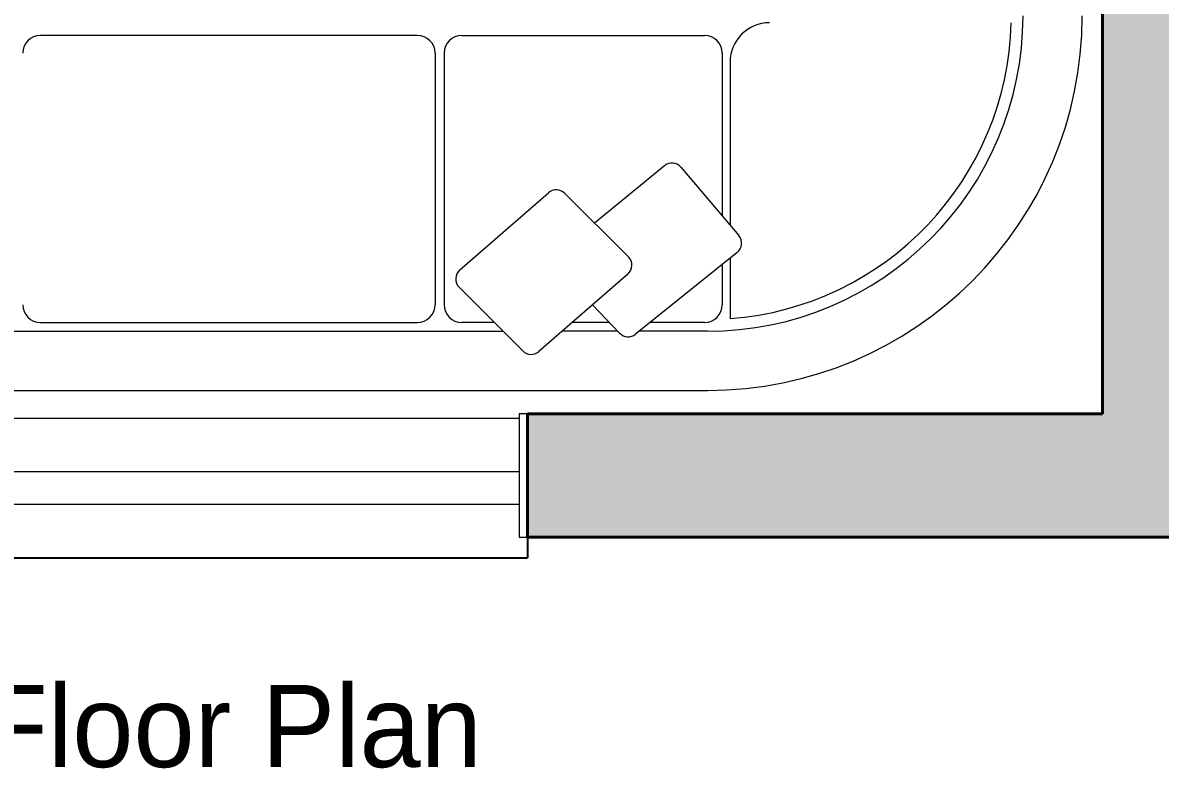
# Model space of a CAD drawing. Header units: inches. Extents: x 20.7 to 35, y 8 to 22.
# Drawn here: x 22.693 to 25.46, y 8.01 to 9.825 of the extents above; entities that cross this region are included whole.
import ezdxf

# ---------------------------------------------------------------- set-up
doc = ezdxf.new("R2010")
doc.units = ezdxf.units.IN
doc.header["$MEASUREMENT"] = 0
doc.layers.add('01-Text 1 50', color=250, linetype='Continuous')
doc.layers.add('6', color=251, linetype='Continuous')
for name, color, linetype, lineweight in [('DOOR WINDOW 1 50', 251, 'Continuous', 9), ('FURNITURE D 1 50', 252, 'Continuous', 13), ('WALL 1 50', 250, 'Continuous', 40)]:
    doc.layers.add(name, color=color, linetype=linetype, lineweight=lineweight)
doc.styles.add('SS Projects_50_notes', font='', dxfattribs={"height": 0.2})
doc.styles.get('SS Projects_50_notes').set_extended_font_data('Bahnschrift')

msp = doc.modelspace()

# ---------------------------------------------------------------- hatches: boundary and pattern name
at = {"layer": 'WALL 1 50'}
h = msp.add_hatch(color=256, dxfattribs=at)
h.dxf.hatch_style = 1
h.paths.add_polyline_path([(25.4196, 21.9096), (20.7696, 21.9096), (20.7696, 19.5378), (21.0696, 19.5378), (21.0696, 21.6096), (24.8349, 21.6096), (24.8349, 20.2596), (24.9849, 20.2596), (24.9849, 21.6096), (25.4196, 21.6096)])
h.paths.add_polyline_path([(28.5696, 21.9096), (26.7696, 21.9096), (26.7696, 21.6096), (27.5946, 21.6096), (27.5946, 18.7589), (27.4559, 18.7589), (27.4559, 18.6089), (27.8833, 18.6089), (27.8833, 18.7589), (27.7446, 18.7589), (27.7446, 21.6096), (28.5696, 21.6096)])
h.paths.add_polyline_path([(34.8696, 21.9096), (29.9196, 21.9096), (29.9196, 21.6096), (30.9696, 21.6096), (30.9696, 19.0596), (31.1196, 19.0596), (31.1196, 19.2096), (31.1196, 21.6096), (34.5696, 21.6096), (34.5696, 19.9437), (34.8696, 19.9437)])
h.paths.add_polyline_path([(29.7796, 18.7589), (29.7796, 19.0596), (29.9196, 19.0596), (29.9196, 19.2096), (29.6296, 19.2096), (29.6296, 18.7589), (29.0683, 18.7589), (29.0683, 18.6089), (29.6296, 18.6089), (29.6296, 18.2768), (29.7796, 18.2768)])
h.paths.add_polyline_path([(31.7196, 18.0096), (30.9696, 18.0096), (30.9696, 15.0096), (34.5696, 15.0096), (34.5696, 14.2937), (34.8696, 14.2937), (34.8696, 17.0601), (34.5696, 17.0601), (34.5696, 15.1596), (32.7696, 15.1596), (32.7696, 16.2096), (33.3696, 16.2096), (33.3696, 16.3596), (32.7696, 16.3596), (32.7696, 17.8596), (33.5196, 17.8596), (33.5196, 18.0096), (32.6196, 18.0096), (32.6196, 15.1609), (31.1196, 15.1609), (31.1196, 17.8596), (31.7196, 17.8596)])
h.paths.add_polyline_path([(34.8696, 18.4037), (34.5696, 18.4037), (34.5696, 17.7682), (34.8696, 17.7682)])
h.paths.add_polyline_path([(21.0696, 18.2978), (20.7696, 18.2978), (20.7696, 17.1502), (21.0696, 17.1502)])
h.paths.add_polyline_path([(21.0696, 16.5502), (20.7696, 16.5502), (20.7696, 15.9096), (20.7696, 15.4596), (21.0696, 15.4596), (21.0696, 15.759), (23.2011, 15.759), (23.2011, 15.609), (23.3511, 15.609), (23.3511, 15.759), (24.3696, 15.759), (24.3696, 15.9842), (24.3696, 18.0093), (24.2196, 18.0093), (24.2196, 17.4142), (22.2696, 17.4142), (22.2696, 18.0096), (22.1196, 18.0096), (22.1196, 17.2642), (24.2196, 17.2642), (24.2196, 15.909), (21.0696, 15.909)])
h.paths.add_polyline_path([(21.0696, 14.5596), (24.2196, 14.5596), (24.2196, 14.2662), (24.3696, 14.2662), (24.3696, 14.7096), (21.0696, 14.7096), (21.0696, 14.8596), (20.7696, 14.8596), (20.7696, 13.7859), (21.0696, 13.7859)])
h.paths.add_polyline_path([(21.0696, 12.2249), (20.7696, 12.2249), (20.7696, 8.5726), (22.4685, 8.5726), (22.4685, 8.8726), (21.0696, 8.8726)])
h.paths.add_polyline_path([(25.6196, 13.0596), (26.8128, 13.0596), (26.8128, 13.3596), (25.3196, 13.3596), (25.3196, 8.8726), (23.9208, 8.8726), (23.9208, 8.5726), (25.6196, 8.5726)])
h.paths.add_polyline_path([(30.0196, 13.3596), (28.5264, 13.357), (28.5264, 13.057), (29.7196, 13.0596), (29.7196, 10.7596), (31.5431, 10.7596), (31.5431, 11.0596), (30.0196, 11.0596)])
h.paths.add_polyline_path([(34.8696, 13.3537), (34.5696, 13.3537), (34.5696, 11.0596), (33.0461, 11.0596), (33.0461, 10.7596), (34.8696, 10.7596)])
h.paths.add_polyline_path([(29.7796, 16.1912), (29.6296, 16.1912), (29.6296, 15.6039), (28.8811, 15.6039), (28.8811, 15.4539), (29.7796, 15.4539)])
h.paths.add_polyline_path([(26.4582, 15.6039), (25.7096, 15.6039), (25.7096, 16.1912), (25.5596, 16.1912), (25.5596, 15.4539), (26.4582, 15.4539)])
h.paths.add_polyline_path([(25.7096, 19.2096), (24.2196, 19.2096), (24.2196, 19.0596), (25.5596, 19.0596), (25.5596, 18.2768), (25.7096, 18.2768), (25.7096, 18.6089), (26.271, 18.6089), (26.271, 18.7589), (25.7096, 18.7589)])
h.paths.add_polyline_path([(30.0196, 8.8726), (29.7196, 8.8726), (29.7196, 8.5726), (30.0196, 8.5726)])
h.paths.add_polyline_path([(34.8696, 8.8726), (34.5696, 8.8726), (34.5696, 8.5726), (34.8696, 8.5726)])

# ---------------------------------------------------------------- linework, layer by layer
at = {"layer": '6'}
for p in [(23.9208, 8.5726), (22.4681, 8.5226)]:
    msp.add_line(p, (23.9208, 8.5226), dxfattribs=at)
at = {"layer": 'DOOR WINDOW 1 50'}
for p, q in [((22.4885, 8.8626), (23.9008, 8.8626)), ((22.4885, 8.7326), (23.9008, 8.7326)), ((22.4885, 8.6526), (23.9008, 8.6526))]:
    msp.add_line(p, q, dxfattribs=at)
msp.add_lwpolyline([(23.9008, 8.8726), (23.9008, 8.5726), (23.9208, 8.5726), (23.9208, 8.8726)], close=True, dxfattribs=at)
at = {"layer": 'FURNITURE D 1 50'}
for p, q in [((23.653, 9.7937), (22.7363, 9.7937)), ((23.761, 9.7937), (24.3514, 9.7937)), ((23.6962, 9.7505), (23.6962, 9.1385)), ((23.7178, 9.7505), (23.7178, 9.1385)), ((24.3946, 9.7505), (24.3946, 9.354)), ((24.4135, 9.7287), (24.4135, 9.3317)), ((24.2537, 9.4767), (24.0839, 9.3372)), ((24.294, 9.4731), (24.4347, 9.3066)), ((23.7561, 9.2229), (23.9716, 9.4111)), ((24.0109, 9.4098), (24.1663, 9.2552)), ((24.4307, 9.2656), (24.1838, 9.0667)), ((24.4135, 9.2517), (24.4135, 9.1046)), ((24.3946, 9.2365), (24.3946, 9.1385)), ((24.1649, 9.213), (23.9484, 9.0246)), ((23.9091, 9.026), (23.7547, 9.1808)), ((24.145, 9.0691), (24.0787, 9.1379)), ((22.7363, 9.0953), (23.653, 9.0953)), ((23.8399, 9.0953), (23.761, 9.0953)), ((24.1197, 9.0953), (24.0297, 9.0953)), ((24.3514, 9.0953), (24.2194, 9.0953)), ((22.5278, 9.0737), (23.8615, 9.0737)), ((24.1405, 9.0737), (24.0049, 9.0737)), ((24.3583, 9.0737), (24.1926, 9.0737)), ((22.0309, 8.9297), (24.3583, 8.9297))]:
    msp.add_line(p, q, dxfattribs=at)
for centre, radius, start, end in [((24.3583, 9.8417), 0.768, 270, 0), ((24.3583, 9.8417), 0.912, 270, 0), ((24.5095, 9.7287), 0.096, 90, 180), ((24.3583, 9.8417), 0.7392, 274.2794, 358.6799), ((22.7363, 9.7505), 0.0432, 90, 180), ((23.653, 9.7505), 0.0432, 0, 90), ((23.761, 9.7505), 0.0432, 90, 180), ((24.3514, 9.7505), 0.0432, 0, 90), ((24.272, 9.4545), 0.0288, 40.1973, 129.4123), ((23.9906, 9.3894), 0.0288, 45.1474, 131.1348), ((24.4127, 9.288), 0.0288, 308.8549, 40.1973), ((24.146, 9.2347), 0.0288, 311.035, 45.1474), ((23.7751, 9.2012), 0.0288, 131.1348, 224.9177), ((22.7363, 9.1385), 0.0432, 180, 270), ((23.653, 9.1385), 0.0432, 270, 0), ((23.761, 9.1385), 0.0432, 180, 270), ((24.3514, 9.1385), 0.0432, 270, 0), ((24.1657, 9.0891), 0.0288, 223.9266, 308.8549), ((23.9295, 9.0463), 0.0288, 224.9177, 311.035)]:
    msp.add_arc(centre, radius, start, end, dxfattribs=at)
at = {"layer": 'WALL 1 50'}
for p, q in [((25.3196, 8.8726), (25.3196, 13.3596)), ((25.3196, 8.8726), (23.9208, 8.8726)), ((23.9208, 8.8726), (23.9208, 8.5726)), ((25.6196, 8.5726), (23.9208, 8.5726))]:
    msp.add_line(p, q, dxfattribs=at)

# ---------------------------------------------------------------- texts
at = {"layer": '01-Text 1 50', "insert": (21.6245, 8.213), "char_height": 0.2, "attachment_point": 1, "style": 'SS Projects_50_notes'}
msp.add_mtext_dynamic_manual_height_columns('Ground Floor Plan', width=6.348544, gutter_width=1.5, heights=[0], dxfattribs=at)

doc.saveas('drawing.dxf')
